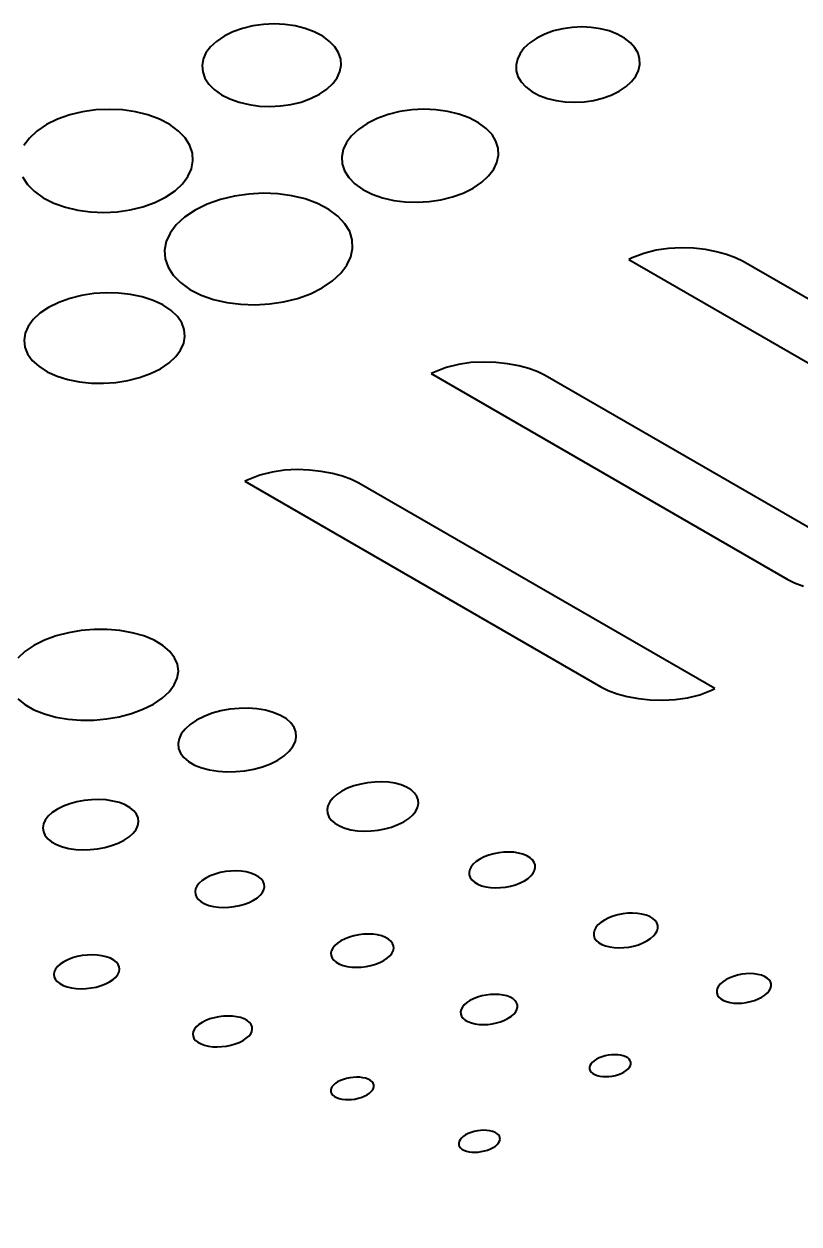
# Model space of a CAD drawing. Header units: inches. Extents: x 2.5 to 102.3, y 2 to 82.2.
# Drawn here: x 63.8896 to 64.1144, y 52.6557 to 53.0037 of the extents above; entities that cross this region are included whole.
import ezdxf

# ---------------------------------------------------------------- set-up
doc = ezdxf.new("R2010")
doc.units = ezdxf.units.IN
doc.header["$MEASUREMENT"] = 0
doc.layers.add('LABEL', color=2, linetype='Continuous')
doc.styles.add('Arial', font='arial.ttf')

msp = doc.modelspace()

# ---------------------------------------------------------------- linework, layer by layer
at = {"layer": 'LABEL'}
for p, q in [((63.95599, 53.0031), (63.95302, 53.00239)), ((63.95905, 53.00352), (63.95599, 53.0031)), ((63.96216, 53.00366), (63.95905, 53.00352)), ((63.96525, 53.00351), (63.96216, 53.00366)), ((63.96826, 53.00308), (63.96525, 53.00351)), ((63.97114, 53.00237), (63.96826, 53.00308)), ((64.04861, 53.00266), (64.04586, 53.00228)), ((64.05137, 53.00279), (64.04861, 53.00266)), ((64.05412, 53.00266), (64.05137, 53.00279)), ((64.05678, 53.00227), (64.05412, 53.00266)), ((63.94764, 53.00013), (63.94542, 52.99863)), ((63.95022, 53.00141), (63.94764, 53.00013)), ((63.95302, 53.00239), (63.95022, 53.00141)), ((63.97382, 53.00138), (63.97114, 53.00237)), ((63.97625, 53.0001), (63.97382, 53.00138)), ((63.97827, 52.99862), (63.97625, 53.0001)), ((64.03832, 52.99957), (64.03629, 52.9982)), ((64.04067, 53.00073), (64.03832, 52.99957)), ((64.0432, 53.00163), (64.04067, 53.00073)), ((64.04586, 53.00228), (64.0432, 53.00163)), ((64.05931, 53.00163), (64.05678, 53.00227)), ((64.06166, 53.00073), (64.05931, 53.00163)), ((64.06376, 52.99957), (64.06166, 53.00073)), ((64.06551, 52.99822), (64.06376, 52.99957)), ((63.94368, 52.997), (63.94241, 52.99526)), ((63.94542, 52.99863), (63.94368, 52.997)), ((63.97981, 52.997), (63.97827, 52.99862)), ((63.98088, 52.99529), (63.97981, 52.997)), ((64.03468, 52.99671), (64.03348, 52.99513)), ((64.03629, 52.9982), (64.03468, 52.99671)), ((64.06682, 52.99674), (64.06551, 52.99822)), ((64.06771, 52.99517), (64.06682, 52.99674)), ((63.94161, 52.99345), (63.94129, 52.99161)), ((63.94241, 52.99526), (63.94161, 52.99345)), ((63.98148, 52.9935), (63.98088, 52.99529)), ((63.98161, 52.99168), (63.98148, 52.9935)), ((64.0327, 52.99348), (64.03234, 52.9918)), ((64.03348, 52.99513), (64.0327, 52.99348)), ((64.06817, 52.99353), (64.06771, 52.99517)), ((64.06821, 52.99187), (64.06817, 52.99353)), ((63.94129, 52.99161), (63.94145, 52.98977)), ((63.94145, 52.98977), (63.94209, 52.98797)), ((63.98046, 52.98807), (63.98127, 52.98986)), ((63.98127, 52.98986), (63.98161, 52.99168)), ((64.03234, 52.9918), (64.0324, 52.99012)), ((64.0324, 52.99012), (64.03289, 52.98848)), ((64.06705, 52.98857), (64.06784, 52.9902)), ((64.06784, 52.9902), (64.06821, 52.99187)), ((63.94209, 52.98797), (63.94321, 52.98625)), ((63.94321, 52.98625), (63.94482, 52.98463)), ((63.97747, 52.98475), (63.9792, 52.98636)), ((63.9792, 52.98636), (63.98046, 52.98807)), ((64.03289, 52.98848), (64.03381, 52.98691)), ((64.03381, 52.98691), (64.03516, 52.98543)), ((64.03516, 52.98543), (64.03694, 52.98408)), ((64.06224, 52.98417), (64.06425, 52.98552)), ((64.06425, 52.98552), (64.06585, 52.98699)), ((64.06585, 52.98699), (64.06705, 52.98857)), ((63.94482, 52.98463), (63.9469, 52.98315)), ((63.9469, 52.98315), (63.94934, 52.98192)), ((63.94934, 52.98192), (63.95202, 52.98096)), ((63.96998, 52.98104), (63.97274, 52.98202)), ((63.97274, 52.98202), (63.97529, 52.98327)), ((63.97529, 52.98327), (63.97747, 52.98475)), ((64.03694, 52.98408), (64.03906, 52.98295)), ((64.03906, 52.98295), (64.04141, 52.98207)), ((64.04141, 52.98207), (64.04394, 52.98144)), ((64.05478, 52.98148), (64.05742, 52.98212)), ((64.05742, 52.98212), (64.05992, 52.98302)), ((64.05992, 52.98302), (64.06224, 52.98417)), ((63.9066, 52.97821), (63.90289, 52.97733)), ((63.91043, 52.97874), (63.9066, 52.97821)), ((63.91431, 52.97891), (63.91043, 52.97874)), ((63.91817, 52.97873), (63.91431, 52.97891)), ((63.92193, 52.9782), (63.91817, 52.97873)), ((63.92553, 52.97731), (63.92193, 52.9782)), ((63.95202, 52.98096), (63.95489, 52.98028)), ((63.95489, 52.98028), (63.95788, 52.97988)), ((63.95788, 52.97988), (63.96095, 52.97975)), ((63.96095, 52.97975), (63.96402, 52.9799)), ((63.96402, 52.9799), (63.96705, 52.98033)), ((63.96705, 52.98033), (63.96998, 52.98104)), ((63.99864, 52.97824), (63.99528, 52.97742)), ((64.00211, 52.97874), (63.99864, 52.97824)), ((64.00563, 52.97893), (64.00211, 52.97874)), ((64.00911, 52.97879), (64.00563, 52.97893)), ((64.0125, 52.97833), (64.00911, 52.97879)), ((64.01573, 52.97755), (64.0125, 52.97833)), ((64.04394, 52.98144), (64.04659, 52.98107)), ((64.04659, 52.98107), (64.04931, 52.98095)), ((64.04931, 52.98095), (64.05206, 52.98109)), ((64.05206, 52.98109), (64.05478, 52.98148)), ((63.89939, 52.97609), (63.89616, 52.9745)), ((63.90289, 52.97733), (63.89939, 52.97609)), ((63.92888, 52.97607), (63.92553, 52.97731)), ((63.93191, 52.97448), (63.92888, 52.97607)), ((63.98914, 52.97482), (63.98661, 52.97311)), ((63.99209, 52.97628), (63.98914, 52.97482)), ((63.99528, 52.97742), (63.99209, 52.97628)), ((64.01873, 52.97645), (64.01573, 52.97755)), ((64.02143, 52.97504), (64.01873, 52.97645)), ((64.02366, 52.97338), (64.02143, 52.97504)), ((63.89339, 52.97263), (63.89121, 52.97058)), ((63.89616, 52.9745), (63.89339, 52.97263)), ((63.93444, 52.97263), (63.93191, 52.97448)), ((63.93637, 52.97061), (63.93444, 52.97263)), ((63.9846, 52.97125), (63.98312, 52.96928)), ((63.98661, 52.97311), (63.9846, 52.97125)), ((64.02536, 52.97157), (64.02366, 52.97338)), ((64.02651, 52.96965), (64.02536, 52.97157)), ((63.89121, 52.97058), (63.88962, 52.96841)), ((63.9377, 52.96846), (63.93637, 52.97061)), ((63.93845, 52.96622), (63.9377, 52.96846)), ((63.98312, 52.96928), (63.98219, 52.96724)), ((64.02714, 52.96764), (64.02651, 52.96965)), ((63.93861, 52.96395), (63.93845, 52.96622)), ((63.98219, 52.96724), (63.98178, 52.96516)), ((63.98178, 52.96516), (63.98192, 52.96309)), ((64.0268, 52.96354), (64.02723, 52.96559)), ((64.02723, 52.96559), (64.02714, 52.96764)), ((63.93718, 52.95944), (63.93818, 52.96167)), ((63.93818, 52.96167), (63.93861, 52.96395)), ((63.98192, 52.96309), (63.9826, 52.96107)), ((63.9826, 52.96107), (63.98382, 52.95913)), ((64.02437, 52.95959), (64.02584, 52.96153)), ((64.02584, 52.96153), (64.0268, 52.96354)), ((63.88922, 52.95931), (63.89062, 52.95716)), ((63.93343, 52.95528), (63.93559, 52.95729)), ((63.93559, 52.95729), (63.93718, 52.95944)), ((63.98382, 52.95913), (63.98559, 52.95732)), ((63.98559, 52.95732), (63.98791, 52.95568)), ((64.01989, 52.95608), (64.02238, 52.95776)), ((64.02238, 52.95776), (64.02437, 52.95959)), ((63.89062, 52.95716), (63.89262, 52.95514)), ((63.89262, 52.95514), (63.89522, 52.95329)), ((63.9307, 52.95344), (63.93343, 52.95528)), ((63.95481, 52.95436), (63.95065, 52.95376)), ((63.95903, 52.95458), (63.95481, 52.95436)), ((63.96321, 52.95442), (63.95903, 52.95458)), ((63.96727, 52.95387), (63.96321, 52.95442)), ((63.97115, 52.95293), (63.96727, 52.95387)), ((63.98791, 52.95568), (63.99063, 52.95431)), ((63.99063, 52.95431), (63.99363, 52.95326)), ((64.01386, 52.95352), (64.017, 52.95465)), ((64.017, 52.95465), (64.01989, 52.95608)), ((63.89522, 52.95329), (63.89827, 52.95175)), ((63.89827, 52.95175), (63.90162, 52.95055)), ((63.90162, 52.95055), (63.90521, 52.9497)), ((63.92042, 52.94976), (63.92407, 52.95064)), ((63.92407, 52.95064), (63.92753, 52.95187)), ((63.92753, 52.95187), (63.9307, 52.95344)), ((63.94278, 52.95141), (63.93924, 52.94966)), ((63.94661, 52.95278), (63.94278, 52.95141)), ((63.95065, 52.95376), (63.94661, 52.95278)), ((63.97475, 52.95162), (63.97115, 52.95293)), ((63.97799, 52.94991), (63.97475, 52.95162)), ((63.99363, 52.95326), (63.99685, 52.95252)), ((63.99685, 52.95252), (64.00021, 52.95209)), ((64.00021, 52.95209), (64.00366, 52.95198)), ((64.00366, 52.95198), (64.00713, 52.95219)), ((64.00713, 52.95219), (64.01055, 52.9527)), ((64.01055, 52.9527), (64.01386, 52.95352)), ((63.90521, 52.9497), (63.90895, 52.94919)), ((63.90895, 52.94919), (63.91278, 52.94904)), ((63.91278, 52.94904), (63.91663, 52.94923)), ((63.91663, 52.94923), (63.92042, 52.94976)), ((63.9362, 52.94761), (63.93379, 52.94538)), ((63.93924, 52.94966), (63.9362, 52.94761)), ((63.98067, 52.94793), (63.97799, 52.94991)), ((63.9827, 52.94576), (63.98067, 52.94793)), ((63.93379, 52.94538), (63.93202, 52.94301)), ((63.98408, 52.94345), (63.9827, 52.94576)), ((63.98483, 52.94104), (63.98408, 52.94345)), ((63.9309, 52.94056), (63.93042, 52.93807)), ((63.93202, 52.94301), (63.9309, 52.94056)), ((63.98494, 52.93858), (63.98483, 52.94104)), ((63.93042, 52.93807), (63.93059, 52.93558)), ((63.98442, 52.93612), (63.98494, 52.93858)), ((64.06941, 52.93715), (64.06602, 52.93584)), ((64.07296, 52.93805), (64.06941, 52.93715)), ((64.07658, 52.93858), (64.07296, 52.93805)), ((64.08022, 52.93876), (64.07658, 52.93858)), ((64.08379, 52.93864), (64.08022, 52.93876)), ((64.08722, 52.93826), (64.08379, 52.93864)), ((64.09045, 52.93764), (64.08722, 52.93826)), ((64.0934, 52.93684), (64.09045, 52.93764)), ((64.09599, 52.93589), (64.0934, 52.93684)), ((63.93059, 52.93558), (63.9314, 52.93315)), ((63.9314, 52.93315), (63.93287, 52.93083)), ((63.98152, 52.93137), (63.98328, 52.9337)), ((63.98328, 52.9337), (63.98442, 52.93612)), ((64.06602, 52.93584), (64.06508, 52.9354)), ((64.06508, 52.9354), (64.1683, 52.87582)), ((64.09816, 52.93482), (64.09599, 52.93589)), ((64.20134, 52.87525), (64.09816, 52.93482)), ((63.93287, 52.93083), (63.93499, 52.92866)), ((63.97913, 52.92918), (63.98152, 52.93137)), ((63.93499, 52.92866), (63.93776, 52.92669)), ((63.93776, 52.92669), (63.94103, 52.92505)), ((63.97267, 52.92545), (63.97614, 52.92717)), ((63.97614, 52.92717), (63.97913, 52.92918)), ((63.8997, 52.92294), (63.89674, 52.92148)), ((63.90292, 52.9241), (63.8997, 52.92294)), ((63.90634, 52.92495), (63.90292, 52.9241)), ((63.90988, 52.92549), (63.90634, 52.92495)), ((63.91348, 52.92572), (63.90988, 52.92549)), ((63.91706, 52.92564), (63.91348, 52.92572)), ((63.92056, 52.92525), (63.91706, 52.92564)), ((63.92392, 52.92454), (63.92056, 52.92525)), ((63.92705, 52.92352), (63.92392, 52.92454)), ((63.9299, 52.92219), (63.92705, 52.92352)), ((63.94103, 52.92505), (63.94463, 52.92378)), ((63.94463, 52.92378), (63.94849, 52.9229)), ((63.94849, 52.9229), (63.95252, 52.92239)), ((63.96083, 52.9225), (63.96493, 52.92311)), ((63.96493, 52.92311), (63.96891, 52.9241)), ((63.96891, 52.9241), (63.97267, 52.92545)), ((63.89421, 52.91977), (63.89224, 52.91793)), ((63.89674, 52.92148), (63.89421, 52.91977)), ((63.93227, 52.92062), (63.9299, 52.92219)), ((63.9341, 52.91888), (63.93227, 52.92062)), ((63.95252, 52.92239), (63.95666, 52.92226)), ((63.95666, 52.92226), (63.96083, 52.9225)), ((63.89082, 52.91599), (63.88995, 52.91398)), ((63.89224, 52.91793), (63.89082, 52.91599)), ((63.93537, 52.91703), (63.9341, 52.91888)), ((63.93611, 52.91508), (63.93537, 52.91703)), ((63.88995, 52.91398), (63.88963, 52.91196)), ((63.93595, 52.91109), (63.9363, 52.91309)), ((63.9363, 52.91309), (63.93611, 52.91508)), ((63.88963, 52.91196), (63.88987, 52.90995)), ((63.88987, 52.90995), (63.89067, 52.90799)), ((63.93364, 52.9072), (63.93506, 52.90911)), ((63.93506, 52.90911), (63.93595, 52.91109)), ((63.89067, 52.90799), (63.89202, 52.90613)), ((63.89202, 52.90613), (63.89392, 52.9044)), ((63.92919, 52.90372), (63.93168, 52.90539)), ((63.93168, 52.90539), (63.93364, 52.9072)), ((64.01922, 52.90546), (64.01559, 52.90493)), ((64.02285, 52.90564), (64.01922, 52.90546)), ((64.02643, 52.90552), (64.02285, 52.90564)), ((64.02986, 52.90514), (64.02643, 52.90552)), ((64.03309, 52.90453), (64.02986, 52.90514)), ((63.89392, 52.9044), (63.89637, 52.90283)), ((63.89637, 52.90283), (63.89924, 52.90154)), ((63.92313, 52.90114), (63.92629, 52.90228)), ((63.92629, 52.90228), (63.92919, 52.90372)), ((64.00865, 52.90272), (64.00772, 52.90228)), ((64.00772, 52.90228), (64.11093, 52.84269)), ((64.01205, 52.90403), (64.00865, 52.90272)), ((64.01559, 52.90493), (64.01205, 52.90403)), ((64.03604, 52.90373), (64.03309, 52.90453)), ((64.03863, 52.90277), (64.03604, 52.90373)), ((64.0408, 52.9017), (64.03863, 52.90277)), ((64.14398, 52.84213), (64.0408, 52.9017)), ((63.89924, 52.90154), (63.90237, 52.90057)), ((63.90237, 52.90057), (63.90571, 52.8999)), ((63.90571, 52.8999), (63.90918, 52.89954)), ((63.90918, 52.89954), (63.91273, 52.89949)), ((63.91273, 52.89949), (63.91628, 52.89974)), ((63.91628, 52.89974), (63.91977, 52.90029)), ((63.91977, 52.90029), (63.92313, 52.90114)), ((63.96519, 52.87426), (63.96156, 52.87374)), ((63.96882, 52.87445), (63.96519, 52.87426)), ((63.9724, 52.87433), (63.96882, 52.87445)), ((63.97583, 52.87394), (63.9724, 52.87433)), ((63.97906, 52.87333), (63.97583, 52.87394)), ((63.95462, 52.87153), (63.95368, 52.87108)), ((63.95368, 52.87108), (64.05689, 52.81149)), ((63.95802, 52.87284), (63.95462, 52.87153)), ((63.96156, 52.87374), (63.95802, 52.87284)), ((63.98201, 52.87253), (63.97906, 52.87333)), ((63.9846, 52.87158), (63.98201, 52.87253)), ((63.98677, 52.87051), (63.9846, 52.87158)), ((64.08995, 52.81094), (63.98677, 52.87051)), ((64.11093, 52.84269), (64.11309, 52.84163)), ((64.11309, 52.84163), (64.11568, 52.84068)), ((63.89891, 52.82622), (63.89555, 52.82499)), ((63.90249, 52.82715), (63.89891, 52.82622)), ((63.9062, 52.82777), (63.90249, 52.82715)), ((63.90998, 52.82809), (63.9062, 52.82777)), ((63.91376, 52.82809), (63.90998, 52.82809)), ((63.91746, 52.82779), (63.91376, 52.82809)), ((63.92101, 52.82716), (63.91746, 52.82779)), ((63.92434, 52.82622), (63.92101, 52.82716)), ((63.92737, 52.82496), (63.92434, 52.82622)), ((63.88985, 52.8217), (63.88782, 52.81981)), ((63.89247, 52.82346), (63.88985, 52.8217)), ((63.89555, 52.82499), (63.89247, 52.82346)), ((63.92992, 52.82344), (63.92737, 52.82496)), ((63.9319, 52.82175), (63.92992, 52.82344)), ((63.9333, 52.81992), (63.9319, 52.82175)), ((63.93413, 52.818), (63.9333, 52.81992)), ((63.93408, 52.81399), (63.93439, 52.81601)), ((63.93439, 52.81601), (63.93413, 52.818)), ((63.93174, 52.81005), (63.93319, 52.812)), ((63.93319, 52.812), (63.93408, 52.81399)), ((64.05689, 52.81149), (64.05905, 52.81043)), ((63.88785, 52.80802), (63.88989, 52.80633)), ((63.92714, 52.80646), (63.92973, 52.80819)), ((63.92973, 52.80819), (63.93174, 52.81005)), ((64.05905, 52.81043), (64.06164, 52.80948)), ((64.06164, 52.80948), (64.06458, 52.80868)), ((64.06458, 52.80868), (64.0678, 52.80807)), ((64.0678, 52.80807), (64.07124, 52.80769)), ((64.07124, 52.80769), (64.07481, 52.80757)), ((64.07481, 52.80757), (64.07844, 52.80775)), ((64.07844, 52.80775), (64.08207, 52.80828)), ((64.08207, 52.80828), (64.08562, 52.80918)), ((64.08562, 52.80918), (64.08901, 52.81049)), ((64.08901, 52.81049), (64.08995, 52.81094)), ((63.88989, 52.80633), (63.89251, 52.80483)), ((63.89251, 52.80483), (63.89556, 52.8036)), ((63.9208, 52.80373), (63.92411, 52.80495)), ((63.92411, 52.80495), (63.92714, 52.80646)), ((63.94676, 52.80448), (63.94424, 52.8038)), ((63.94936, 52.80495), (63.94676, 52.80448)), ((63.952, 52.8052), (63.94936, 52.80495)), ((63.95463, 52.80524), (63.952, 52.8052)), ((63.95719, 52.80506), (63.95463, 52.80524)), ((63.95964, 52.80466), (63.95719, 52.80506)), ((63.96193, 52.80403), (63.95964, 52.80466)), ((63.89556, 52.8036), (63.89889, 52.80269)), ((63.89889, 52.80269), (63.90243, 52.8021)), ((63.90243, 52.8021), (63.9061, 52.80181)), ((63.9061, 52.80181), (63.90985, 52.80184)), ((63.90985, 52.80184), (63.91359, 52.80217)), ((63.91359, 52.80217), (63.91727, 52.8028)), ((63.91727, 52.8028), (63.9208, 52.80373)), ((63.93968, 52.80181), (63.9378, 52.80056)), ((63.94187, 52.80291), (63.93968, 52.80181)), ((63.94424, 52.8038), (63.94187, 52.80291)), ((63.964, 52.80318), (63.96193, 52.80403)), ((63.96573, 52.80214), (63.964, 52.80318)), ((63.96705, 52.80098), (63.96573, 52.80214)), ((63.96797, 52.79972), (63.96705, 52.80098)), ((63.93525, 52.79784), (63.93459, 52.79642)), ((63.93633, 52.79923), (63.93525, 52.79784)), ((63.9378, 52.80056), (63.93633, 52.79923)), ((63.96848, 52.79838), (63.96797, 52.79972)), ((63.9686, 52.79699), (63.96848, 52.79838)), ((63.93459, 52.79642), (63.93432, 52.795)), ((63.93432, 52.795), (63.93446, 52.7936)), ((63.96657, 52.79281), (63.96764, 52.79418)), ((63.96764, 52.79418), (63.96832, 52.79559)), ((63.96832, 52.79559), (63.9686, 52.79699)), ((63.93446, 52.7936), (63.93501, 52.79226)), ((63.93501, 52.79226), (63.93597, 52.79099)), ((63.93597, 52.79099), (63.93733, 52.78983)), ((63.96325, 52.79025), (63.96511, 52.79149)), ((63.96511, 52.79149), (63.96657, 52.79281)), ((63.93733, 52.78983), (63.9391, 52.7888)), ((63.9391, 52.7888), (63.94118, 52.78797)), ((63.94118, 52.78797), (63.94347, 52.78737)), ((63.94347, 52.78737), (63.94591, 52.78698)), ((63.94591, 52.78698), (63.94846, 52.78682)), ((63.94846, 52.78682), (63.95107, 52.78687)), ((63.95107, 52.78687), (63.95368, 52.78714)), ((63.95368, 52.78714), (63.95626, 52.78761)), ((63.95626, 52.78761), (63.95875, 52.78829)), ((63.95875, 52.78829), (63.96109, 52.78917)), ((63.96109, 52.78917), (63.96325, 52.79025)), ((63.98929, 52.78366), (63.98727, 52.78328)), ((63.99133, 52.78387), (63.98929, 52.78366)), ((63.99336, 52.78391), (63.99133, 52.78387)), ((63.99533, 52.78379), (63.99336, 52.78391)), ((63.99722, 52.78349), (63.99533, 52.78379)), ((63.99897, 52.78301), (63.99722, 52.78349)), ((63.98031, 52.78021), (63.97915, 52.77917)), ((63.98178, 52.78119), (63.98031, 52.78021)), ((63.98348, 52.78204), (63.98178, 52.78119)), ((63.98533, 52.78274), (63.98348, 52.78204)), ((63.98727, 52.78328), (63.98533, 52.78274)), ((64.00056, 52.78236), (63.99897, 52.78301)), ((64.00187, 52.78157), (64.00056, 52.78236)), ((64.00287, 52.78068), (64.00187, 52.78157)), ((64.00356, 52.77971), (64.00287, 52.78068)), ((63.90105, 52.77687), (63.89931, 52.77599)), ((63.90296, 52.77758), (63.90105, 52.77687)), ((63.90499, 52.77814), (63.90296, 52.77758)), ((63.90709, 52.77852), (63.90499, 52.77814)), ((63.90922, 52.77874), (63.90709, 52.77852)), ((63.91135, 52.77879), (63.90922, 52.77874)), ((63.91344, 52.77866), (63.91135, 52.77879)), ((63.91543, 52.77836), (63.91344, 52.77866)), ((63.9173, 52.77788), (63.91543, 52.77836)), ((63.919, 52.77723), (63.9173, 52.77788)), ((63.92042, 52.77642), (63.919, 52.77723)), ((63.92152, 52.77551), (63.92042, 52.77642)), ((63.97776, 52.777), (63.97753, 52.7759)), ((63.9783, 52.7781), (63.97776, 52.777)), ((63.97915, 52.77917), (63.9783, 52.7781)), ((64.00322, 52.77542), (64.00377, 52.77651)), ((64.00394, 52.77868), (64.00356, 52.77971)), ((64.00377, 52.77651), (64.004, 52.77761)), ((64.004, 52.77761), (64.00394, 52.77868)), ((63.89664, 52.77393), (63.8958, 52.77283)), ((63.89781, 52.77499), (63.89664, 52.77393)), ((63.89931, 52.77599), (63.89781, 52.77499)), ((63.92229, 52.77452), (63.92152, 52.77551)), ((63.92273, 52.77347), (63.92229, 52.77452)), ((63.92286, 52.77237), (63.92273, 52.77347)), ((63.97753, 52.7759), (63.97761, 52.77482)), ((63.97761, 52.77482), (63.97801, 52.77379)), ((63.97801, 52.77379), (63.97873, 52.77281)), ((63.99976, 52.77236), (64.00122, 52.77333)), ((64.00122, 52.77333), (64.00237, 52.77435)), ((64.00237, 52.77435), (64.00322, 52.77542)), ((63.89528, 52.77171), (63.8951, 52.77058)), ((63.8951, 52.77058), (63.89524, 52.76948)), ((63.89524, 52.76948), (63.8957, 52.76842)), ((63.8958, 52.77283), (63.89528, 52.77171)), ((63.92129, 52.76905), (63.92214, 52.77014)), ((63.92214, 52.77014), (63.92266, 52.77126)), ((63.92266, 52.77126), (63.92286, 52.77237)), ((63.97873, 52.77281), (63.97976, 52.77192)), ((63.97976, 52.77192), (63.98111, 52.77113)), ((63.98111, 52.77113), (63.98269, 52.7705)), ((63.98269, 52.7705), (63.98444, 52.77004)), ((63.98444, 52.77004), (63.98632, 52.76976)), ((63.98632, 52.76976), (63.98828, 52.76964)), ((63.98828, 52.76964), (63.99029, 52.76969)), ((63.99029, 52.76969), (63.99232, 52.76991)), ((63.99232, 52.76991), (63.99432, 52.77028)), ((63.99432, 52.77028), (63.99625, 52.77082)), ((63.99625, 52.77082), (63.99808, 52.77151)), ((63.99808, 52.77151), (63.99976, 52.77236)), ((63.8957, 52.76842), (63.8965, 52.76743)), ((63.8965, 52.76743), (63.89763, 52.76652)), ((63.89763, 52.76652), (63.89908, 52.76573)), ((63.91503, 52.76544), (63.91692, 52.76615)), ((63.91692, 52.76615), (63.91866, 52.76702)), ((63.91866, 52.76702), (63.92013, 52.768)), ((63.92013, 52.768), (63.92129, 52.76905)), ((63.89908, 52.76573), (63.90078, 52.76508)), ((63.90078, 52.76508), (63.90265, 52.76462)), ((63.90265, 52.76462), (63.90463, 52.76433)), ((63.90463, 52.76433), (63.90671, 52.76422)), ((63.90671, 52.76422), (63.90882, 52.76427)), ((63.90882, 52.76427), (63.91094, 52.7645)), ((63.91094, 52.7645), (63.91303, 52.76488)), ((63.91303, 52.76488), (63.91503, 52.76544)), ((64.02445, 52.76268), (64.02311, 52.76217)), ((64.02587, 52.76308), (64.02445, 52.76268)), ((64.02734, 52.76337), (64.02587, 52.76308)), ((64.02881, 52.76353), (64.02734, 52.76337)), ((64.03028, 52.76357), (64.02881, 52.76353)), ((64.0317, 52.76349), (64.03028, 52.76357)), ((64.03306, 52.76328), (64.0317, 52.76349)), ((64.03431, 52.76295), (64.03306, 52.76328)), ((64.03544, 52.76249), (64.03431, 52.76295)), ((64.03639, 52.76192), (64.03544, 52.76249)), ((64.0193, 52.75929), (64.01889, 52.75849)), ((64.01993, 52.76007), (64.0193, 52.75929)), ((64.02078, 52.76083), (64.01993, 52.76007)), ((64.02186, 52.76154), (64.02078, 52.76083)), ((64.02311, 52.76217), (64.02186, 52.76154)), ((64.03711, 52.76127), (64.03639, 52.76192)), ((64.0376, 52.76057), (64.03711, 52.76127)), ((64.03786, 52.75982), (64.0376, 52.76057)), ((64.0377, 52.75825), (64.03789, 52.75905)), ((64.03789, 52.75905), (64.03786, 52.75982)), ((63.94238, 52.75601), (63.94128, 52.75528)), ((63.94366, 52.75666), (63.94238, 52.75601)), ((63.94504, 52.75718), (63.94366, 52.75666)), ((63.94651, 52.75759), (63.94504, 52.75718)), ((63.94804, 52.75788), (63.94651, 52.75759)), ((63.94958, 52.75805), (63.94804, 52.75788)), ((63.95112, 52.7581), (63.94958, 52.75805)), ((63.95262, 52.75802), (63.95112, 52.7581)), ((63.95406, 52.75781), (63.95262, 52.75802)), ((63.95541, 52.75747), (63.95406, 52.75781)), ((63.95662, 52.757), (63.95541, 52.75747)), ((63.95764, 52.75642), (63.95662, 52.757)), ((63.95843, 52.75577), (63.95764, 52.75642)), ((63.95897, 52.75505), (63.95843, 52.75577)), ((64.01889, 52.75849), (64.01871, 52.75769)), ((64.01871, 52.75769), (64.01875, 52.75691)), ((64.01875, 52.75691), (64.01902, 52.75617)), ((64.01902, 52.75617), (64.01952, 52.75546)), ((64.03475, 52.75523), (64.03581, 52.75593)), ((64.03581, 52.75593), (64.03666, 52.75668)), ((64.03666, 52.75668), (64.03729, 52.75746)), ((64.03729, 52.75746), (64.0377, 52.75825)), ((63.9394, 52.7529), (63.93924, 52.75208)), ((63.93924, 52.75208), (63.93932, 52.75129)), ((63.93979, 52.75371), (63.9394, 52.7529)), ((63.94042, 52.75451), (63.93979, 52.75371)), ((63.94128, 52.75528), (63.94042, 52.75451)), ((63.95879, 52.75188), (63.95918, 52.75269)), ((63.95928, 52.75429), (63.95897, 52.75505)), ((63.95918, 52.75269), (63.95935, 52.7535)), ((63.95935, 52.7535), (63.95928, 52.75429)), ((64.01952, 52.75546), (64.02024, 52.75482)), ((64.02024, 52.75482), (64.0212, 52.75426)), ((64.0212, 52.75426), (64.02234, 52.7538)), ((64.02234, 52.7538), (64.0236, 52.75347)), ((64.0236, 52.75347), (64.02496, 52.75327)), ((64.02496, 52.75327), (64.02638, 52.7532)), ((64.02638, 52.7532), (64.02784, 52.75324)), ((64.02784, 52.75324), (64.02931, 52.75341)), ((64.02931, 52.75341), (64.03076, 52.75369)), ((64.03076, 52.75369), (64.03217, 52.75409)), ((64.03217, 52.75409), (64.03351, 52.7546)), ((64.03351, 52.7546), (64.03475, 52.75523)), ((63.93932, 52.75129), (63.93964, 52.75052)), ((63.93964, 52.75052), (63.9402, 52.74981)), ((63.9402, 52.74981), (63.941, 52.74915)), ((63.941, 52.74915), (63.94204, 52.74858)), ((63.94204, 52.74858), (63.94326, 52.74811)), ((63.95357, 52.74843), (63.95494, 52.74895)), ((63.95494, 52.74895), (63.95621, 52.74959)), ((63.95621, 52.74959), (63.9573, 52.75031)), ((63.9573, 52.75031), (63.95816, 52.75108)), ((63.95816, 52.75108), (63.95879, 52.75188)), ((63.94326, 52.74811), (63.9446, 52.74778)), ((63.9446, 52.74778), (63.94603, 52.74758)), ((63.94603, 52.74758), (63.94753, 52.74751)), ((63.94753, 52.74751), (63.94906, 52.74756)), ((63.94906, 52.74756), (63.95059, 52.74773)), ((63.95059, 52.74773), (63.95211, 52.74802)), ((63.95211, 52.74802), (63.95357, 52.74843)), ((64.06188, 52.74536), (64.0605, 52.74496)), ((64.0633, 52.74564), (64.06188, 52.74536)), ((64.06473, 52.7458), (64.0633, 52.74564)), ((64.06614, 52.74585), (64.06473, 52.7458)), ((64.06752, 52.74578), (64.06614, 52.74585)), ((64.06883, 52.74559), (64.06752, 52.74578)), ((64.07004, 52.74528), (64.06883, 52.74559)), ((64.07112, 52.74484), (64.07004, 52.74528)), ((64.05545, 52.74165), (64.05504, 52.74087)), ((64.05608, 52.74241), (64.05545, 52.74165)), ((64.05693, 52.74315), (64.05608, 52.74241)), ((64.05798, 52.74384), (64.05693, 52.74315)), ((64.0592, 52.74446), (64.05798, 52.74384)), ((64.0605, 52.74496), (64.0592, 52.74446)), ((64.07203, 52.74429), (64.07112, 52.74484)), ((64.07271, 52.74367), (64.07203, 52.74429)), ((64.07317, 52.743), (64.07271, 52.74367)), ((64.0734, 52.74227), (64.07317, 52.743)), ((64.07342, 52.74152), (64.0734, 52.74227)), ((63.98273, 52.73842), (63.98155, 52.73783)), ((63.98399, 52.73891), (63.98273, 52.73842)), ((63.98533, 52.73929), (63.98399, 52.73891)), ((63.98672, 52.73956), (63.98533, 52.73929)), ((63.98812, 52.73973), (63.98672, 52.73956)), ((63.98951, 52.73978), (63.98812, 52.73973)), ((63.99087, 52.73971), (63.98951, 52.73978)), ((63.99216, 52.73953), (63.99087, 52.73971)), ((63.99337, 52.73923), (63.99216, 52.73953)), ((63.99446, 52.73881), (63.99337, 52.73923)), ((63.99537, 52.7383), (63.99446, 52.73881)), ((63.99606, 52.73771), (63.99537, 52.7383)), ((64.05504, 52.74087), (64.05485, 52.7401)), ((64.05485, 52.7401), (64.05487, 52.73934)), ((64.05487, 52.73934), (64.05512, 52.73862)), ((64.05512, 52.73862), (64.05558, 52.73794)), ((64.07029, 52.73781), (64.07134, 52.73849)), ((64.07134, 52.73849), (64.07218, 52.73923)), ((64.07218, 52.73923), (64.07281, 52.73998)), ((64.07281, 52.73998), (64.07322, 52.74075)), ((64.07322, 52.74075), (64.07342, 52.74152)), ((63.9788, 52.73499), (63.97864, 52.73426)), ((63.97917, 52.73573), (63.9788, 52.73499)), ((63.97975, 52.73646), (63.97917, 52.73573)), ((63.98055, 52.73717), (63.97975, 52.73646)), ((63.98155, 52.73783), (63.98055, 52.73717)), ((63.99654, 52.73706), (63.99606, 52.73771)), ((63.99631, 52.73418), (63.99669, 52.73492)), ((63.9968, 52.73637), (63.99654, 52.73706)), ((63.99669, 52.73492), (63.99685, 52.73565)), ((63.99685, 52.73565), (63.9968, 52.73637)), ((64.05558, 52.73794), (64.05627, 52.73733)), ((64.05627, 52.73733), (64.05719, 52.73679)), ((64.05719, 52.73679), (64.05828, 52.73635)), ((64.05828, 52.73635), (64.05949, 52.73604)), ((64.05949, 52.73604), (64.0608, 52.73586)), ((64.0608, 52.73586), (64.06217, 52.73579)), ((64.06217, 52.73579), (64.06358, 52.73584)), ((64.06358, 52.73584), (64.06501, 52.73601)), ((64.06501, 52.73601), (64.06642, 52.7363)), ((64.06642, 52.7363), (64.06779, 52.73669)), ((64.06779, 52.73669), (64.06909, 52.73719)), ((64.06909, 52.73719), (64.07029, 52.73781)), ((63.90116, 52.73175), (63.90013, 52.73107)), ((63.90236, 52.73235), (63.90116, 52.73175)), ((63.90367, 52.73285), (63.90236, 52.73235)), ((63.90505, 52.73324), (63.90367, 52.73285)), ((63.90649, 52.73352), (63.90505, 52.73324)), ((63.90796, 52.73369), (63.90649, 52.73352)), ((63.90942, 52.73374), (63.90796, 52.73369)), ((63.91085, 52.73368), (63.90942, 52.73374)), ((63.91222, 52.7335), (63.91085, 52.73368)), ((63.9135, 52.7332), (63.91222, 52.7335)), ((63.91467, 52.73278), (63.9135, 52.7332)), ((63.91565, 52.73225), (63.91467, 52.73278)), ((63.91641, 52.73165), (63.91565, 52.73225)), ((63.91694, 52.73099), (63.91641, 52.73165)), ((63.97864, 52.73426), (63.9787, 52.73353)), ((63.9787, 52.73353), (63.97897, 52.73284)), ((63.97897, 52.73284), (63.97946, 52.7322)), ((63.97946, 52.7322), (63.98017, 52.73161)), ((63.98017, 52.73161), (63.98109, 52.7311)), ((63.99152, 52.73103), (63.99278, 52.73151)), ((63.99278, 52.73151), (63.99394, 52.7321)), ((63.99394, 52.7321), (63.99494, 52.73276)), ((63.99494, 52.73276), (63.99573, 52.73346)), ((63.99573, 52.73346), (63.99631, 52.73418)), ((63.8984, 52.72885), (63.89827, 52.7281)), ((63.89827, 52.7281), (63.89837, 52.72736)), ((63.89876, 52.7296), (63.8984, 52.72885)), ((63.89933, 52.73035), (63.89876, 52.7296)), ((63.90013, 52.73107), (63.89933, 52.73035)), ((63.91627, 52.72731), (63.91684, 52.72805)), ((63.91684, 52.72805), (63.9172, 52.72881)), ((63.91725, 52.73029), (63.91694, 52.73099)), ((63.9172, 52.72881), (63.91734, 52.72956)), ((63.91734, 52.72956), (63.91725, 52.73029)), ((63.98109, 52.7311), (63.98219, 52.73068)), ((63.98219, 52.73068), (63.98339, 52.73039)), ((63.98339, 52.73039), (63.98469, 52.73022)), ((63.98469, 52.73022), (63.98604, 52.73016)), ((63.98604, 52.73016), (63.98742, 52.73021)), ((63.98742, 52.73021), (63.98882, 52.73037)), ((63.98882, 52.73037), (63.99019, 52.73065)), ((63.99019, 52.73065), (63.99152, 52.73103)), ((64.09658, 52.72787), (64.0954, 52.72752)), ((64.09779, 52.72811), (64.09658, 52.72787)), ((64.09901, 52.72826), (64.09779, 52.72811)), ((64.10021, 52.72831), (64.09901, 52.72826)), ((64.10138, 52.72826), (64.10021, 52.72831)), ((64.10249, 52.7281), (64.10138, 52.72826)), ((64.10351, 52.72784), (64.10249, 52.7281)), ((64.10442, 52.72747), (64.10351, 52.72784)), ((63.89837, 52.72736), (63.89869, 52.72666)), ((63.89869, 52.72666), (63.89923, 52.726)), ((63.89923, 52.726), (63.9, 52.7254)), ((63.9, 52.7254), (63.90099, 52.72488)), ((63.90099, 52.72488), (63.90216, 52.72446)), ((63.90216, 52.72446), (63.90344, 52.72416)), ((63.90914, 52.72415), (63.91058, 52.72443)), ((63.91058, 52.72443), (63.91196, 52.72482)), ((63.91196, 52.72482), (63.91326, 52.72532)), ((63.91326, 52.72532), (63.91445, 52.72592)), ((63.91445, 52.72592), (63.91547, 52.72659)), ((63.91547, 52.72659), (63.91627, 52.72731)), ((64.09106, 52.72468), (64.09069, 52.72402)), ((64.0916, 52.72533), (64.09106, 52.72468)), ((64.09233, 52.72596), (64.0916, 52.72533)), ((64.09324, 52.72656), (64.09233, 52.72596)), ((64.09428, 52.72708), (64.09324, 52.72656)), ((64.0954, 52.72752), (64.09428, 52.72708)), ((64.10518, 52.72701), (64.10442, 52.72747)), ((64.10575, 52.72649), (64.10518, 52.72701)), ((64.10612, 52.72592), (64.10575, 52.72649)), ((64.10631, 52.72531), (64.10612, 52.72592)), ((64.10613, 52.72401), (64.10631, 52.72467)), ((64.10631, 52.72467), (64.10631, 52.72531)), ((63.90344, 52.72416), (63.9048, 52.72399)), ((63.9048, 52.72399), (63.90623, 52.72393)), ((63.90623, 52.72393), (63.90768, 52.72398)), ((63.90768, 52.72398), (63.90914, 52.72415)), ((64.02002, 52.72104), (64.01895, 52.7205)), ((64.02118, 52.72149), (64.02002, 52.72104)), ((64.02239, 52.72184), (64.02118, 52.72149)), ((64.02365, 52.72209), (64.02239, 52.72184)), ((64.02492, 52.72225), (64.02365, 52.72209)), ((64.02617, 52.7223), (64.02492, 52.72225)), ((64.0274, 52.72225), (64.02617, 52.7223)), ((64.02857, 52.72209), (64.0274, 52.72225)), ((64.02965, 52.72183), (64.02857, 52.72209)), ((64.03063, 52.72145), (64.02965, 52.72183)), ((64.03145, 52.72099), (64.03063, 52.72145)), ((64.03207, 52.72046), (64.03145, 52.72099)), ((64.09069, 52.72402), (64.09051, 52.72336)), ((64.09051, 52.72336), (64.09052, 52.72272)), ((64.09052, 52.72272), (64.09072, 52.7221)), ((64.09072, 52.7221), (64.0911, 52.72153)), ((64.0911, 52.72153), (64.09168, 52.72101)), ((64.09168, 52.72101), (64.09244, 52.72056)), ((64.10143, 52.72052), (64.10255, 52.72096)), ((64.10255, 52.72096), (64.10359, 52.72149)), ((64.10359, 52.72149), (64.10449, 52.72208)), ((64.10449, 52.72208), (64.10521, 52.72271)), ((64.10521, 52.72271), (64.10576, 52.72336)), ((64.10576, 52.72336), (64.10613, 52.72401)), ((64.0164, 52.71791), (64.01624, 52.71724)), ((64.01624, 52.71724), (64.01628, 52.71658)), ((64.01675, 52.71858), (64.0164, 52.71791)), ((64.01729, 52.71925), (64.01675, 52.71858)), ((64.01803, 52.71989), (64.01729, 52.71925)), ((64.01895, 52.7205), (64.01803, 52.71989)), ((64.03171, 52.71659), (64.03225, 52.71726)), ((64.0325, 52.71987), (64.03207, 52.72046)), ((64.03225, 52.71726), (64.0326, 52.71793)), ((64.03273, 52.71925), (64.0325, 52.71987)), ((64.0326, 52.71793), (64.03276, 52.7186)), ((64.03276, 52.7186), (64.03273, 52.71925)), ((64.09244, 52.72056), (64.09336, 52.72019)), ((64.09336, 52.72019), (64.09439, 52.71993)), ((64.09439, 52.71993), (64.09549, 52.71978)), ((64.09549, 52.71978), (64.09665, 52.71973)), ((64.09665, 52.71973), (64.09785, 52.71978)), ((64.09785, 52.71978), (64.09906, 52.71993)), ((64.09906, 52.71993), (64.10027, 52.72018)), ((64.10027, 52.72018), (64.10143, 52.72052)), ((63.94126, 52.71415), (63.94032, 52.71353)), ((63.94236, 52.71471), (63.94126, 52.71415)), ((63.94355, 52.71517), (63.94236, 52.71471)), ((63.94482, 52.71553), (63.94355, 52.71517)), ((63.94612, 52.71579), (63.94482, 52.71553)), ((63.94745, 52.71595), (63.94612, 52.71579)), ((63.94877, 52.71601), (63.94745, 52.71595)), ((63.95006, 52.71596), (63.94877, 52.71601)), ((63.95129, 52.7158), (63.95006, 52.71596)), ((63.95244, 52.71554), (63.95129, 52.7158)), ((63.95349, 52.71516), (63.95244, 52.71554)), ((63.95437, 52.71469), (63.95349, 52.71516)), ((63.95504, 52.71415), (63.95437, 52.71469)), ((63.95551, 52.71356), (63.95504, 52.71415)), ((64.01628, 52.71658), (64.01651, 52.71596)), ((64.01651, 52.71596), (64.01694, 52.71538)), ((64.01694, 52.71538), (64.01757, 52.71485)), ((64.01757, 52.71485), (64.01839, 52.71438)), ((64.01839, 52.71438), (64.01937, 52.71401)), ((64.01937, 52.71401), (64.02046, 52.71375)), ((64.02046, 52.71375), (64.02163, 52.7136)), ((64.02411, 52.7136), (64.02538, 52.71376)), ((64.02538, 52.71376), (64.02663, 52.71401)), ((64.02663, 52.71401), (64.02784, 52.71436)), ((64.02784, 52.71436), (64.02899, 52.71481)), ((64.02899, 52.71481), (64.03006, 52.71535)), ((64.03006, 52.71535), (64.03098, 52.71595)), ((64.03098, 52.71595), (64.03171, 52.71659)), ((63.93871, 52.71151), (63.93857, 52.71083)), ((63.93857, 52.71083), (63.93864, 52.71016)), ((63.93905, 52.7122), (63.93871, 52.71151)), ((63.93958, 52.71287), (63.93905, 52.7122)), ((63.94032, 52.71353), (63.93958, 52.71287)), ((63.95483, 52.71021), (63.95537, 52.71089)), ((63.95537, 52.71089), (63.95571, 52.71157)), ((63.95578, 52.71292), (63.95551, 52.71356)), ((63.95571, 52.71157), (63.95584, 52.71225)), ((63.95584, 52.71225), (63.95578, 52.71292)), ((64.02163, 52.7136), (64.02285, 52.71355)), ((64.02285, 52.71355), (64.02411, 52.7136)), ((63.93864, 52.71016), (63.93891, 52.70952)), ((63.93891, 52.70952), (63.93939, 52.70893)), ((63.93939, 52.70893), (63.94007, 52.70839)), ((63.94007, 52.70839), (63.94096, 52.70792)), ((63.94096, 52.70792), (63.942, 52.70755)), ((63.942, 52.70755), (63.94315, 52.70729)), ((63.94315, 52.70729), (63.94439, 52.70713)), ((63.94439, 52.70713), (63.94567, 52.70709)), ((63.94567, 52.70709), (63.94699, 52.70715)), ((63.94699, 52.70715), (63.94832, 52.70731)), ((63.94832, 52.70731), (63.94962, 52.70757)), ((63.94962, 52.70757), (63.95088, 52.70793)), ((63.95088, 52.70793), (63.95206, 52.70838)), ((63.95206, 52.70838), (63.95315, 52.70893)), ((63.95315, 52.70893), (63.95409, 52.70955)), ((63.95409, 52.70955), (63.95483, 52.71021)), ((64.05566, 52.70347), (64.05498, 52.70303)), ((64.05644, 52.70387), (64.05566, 52.70347)), ((64.05728, 52.7042), (64.05644, 52.70387)), ((64.05817, 52.70446), (64.05728, 52.7042)), ((64.05908, 52.70464), (64.05817, 52.70446)), ((64.06, 52.70476), (64.05908, 52.70464)), ((64.06092, 52.70481), (64.06, 52.70476)), ((64.06181, 52.70477), (64.06092, 52.70481)), ((64.06265, 52.70467), (64.06181, 52.70477)), ((64.06343, 52.70448), (64.06265, 52.70467)), ((64.06414, 52.70421), (64.06343, 52.70448)), ((64.06472, 52.70388), (64.06414, 52.70421)), ((64.06517, 52.7035), (64.06472, 52.70388)), ((64.06546, 52.70307), (64.06517, 52.7035)), ((64.05377, 52.70158), (64.05365, 52.70109)), ((64.05365, 52.70109), (64.05366, 52.70062)), ((64.05366, 52.70062), (64.05382, 52.70016)), ((64.05403, 52.70207), (64.05377, 52.70158)), ((64.05382, 52.70016), (64.05412, 52.69974)), ((64.05444, 52.70256), (64.05403, 52.70207)), ((64.05498, 52.70303), (64.05444, 52.70256)), ((64.06362, 52.69978), (64.0643, 52.70022)), ((64.0643, 52.70022), (64.06484, 52.70069)), ((64.06484, 52.70069), (64.06524, 52.70117)), ((64.06524, 52.70117), (64.06551, 52.70166)), ((64.06562, 52.70262), (64.06546, 52.70307)), ((64.06551, 52.70166), (64.06563, 52.70215)), ((64.06563, 52.70215), (64.06562, 52.70262)), ((63.9799, 52.69644), (63.97935, 52.69596)), ((63.98059, 52.6969), (63.9799, 52.69644)), ((63.98139, 52.69731), (63.98059, 52.6969)), ((63.98227, 52.69764), (63.98139, 52.69731)), ((63.98319, 52.69791), (63.98227, 52.69764)), ((63.98414, 52.69811), (63.98319, 52.69791)), ((63.9851, 52.69823), (63.98414, 52.69811)), ((63.98606, 52.69827), (63.9851, 52.69823)), ((63.98699, 52.69824), (63.98606, 52.69827)), ((63.98788, 52.69813), (63.98699, 52.69824)), ((63.98871, 52.69795), (63.98788, 52.69813)), ((63.98946, 52.69768), (63.98871, 52.69795)), ((63.99009, 52.69734), (63.98946, 52.69768)), ((63.99056, 52.69695), (63.99009, 52.69734)), ((63.99089, 52.69652), (63.99056, 52.69695)), ((63.99108, 52.69606), (63.99089, 52.69652)), ((64.05412, 52.69974), (64.05456, 52.69936)), ((64.05456, 52.69936), (64.05515, 52.69902)), ((64.05515, 52.69902), (64.05586, 52.69876)), ((64.05586, 52.69876), (64.05664, 52.69857)), ((64.05664, 52.69857), (64.05748, 52.69847)), ((64.05748, 52.69847), (64.05837, 52.69844)), ((64.05837, 52.69844), (64.05928, 52.69848)), ((64.05928, 52.69848), (64.0602, 52.6986)), ((64.0602, 52.6986), (64.06112, 52.69879)), ((64.06112, 52.69879), (64.062, 52.69905)), ((64.062, 52.69905), (64.06284, 52.69938)), ((64.06284, 52.69938), (64.06362, 52.69978)), ((63.9787, 52.69496), (63.97859, 52.69447)), ((63.97859, 52.69447), (63.97863, 52.69398)), ((63.97863, 52.69398), (63.97881, 52.69352)), ((63.97895, 52.69547), (63.9787, 52.69496)), ((63.97881, 52.69352), (63.97915, 52.69309)), ((63.97935, 52.69596), (63.97895, 52.69547)), ((63.97915, 52.69309), (63.97963, 52.6927)), ((63.98832, 52.69275), (63.98912, 52.69316)), ((63.98912, 52.69316), (63.9898, 52.69361)), ((63.9898, 52.69361), (63.99035, 52.69409)), ((63.99035, 52.69409), (63.99075, 52.69458)), ((63.99075, 52.69458), (63.991, 52.69508)), ((63.991, 52.69508), (63.99111, 52.69558)), ((63.99111, 52.69558), (63.99108, 52.69606)), ((63.97963, 52.6927), (63.98026, 52.69236)), ((63.98026, 52.69236), (63.98101, 52.6921)), ((63.98101, 52.6921), (63.98184, 52.69191)), ((63.98184, 52.69191), (63.98273, 52.69181)), ((63.98273, 52.69181), (63.98367, 52.69178)), ((63.98367, 52.69178), (63.98462, 52.69183)), ((63.98462, 52.69183), (63.98558, 52.69195)), ((63.98558, 52.69195), (63.98653, 52.69215)), ((63.98653, 52.69215), (63.98745, 52.69241)), ((63.98745, 52.69241), (63.98832, 52.69275)), ((64.02022, 52.68255), (64.01933, 52.68228)), ((64.02113, 52.68274), (64.02022, 52.68255)), ((64.02206, 52.68285), (64.02113, 52.68274)), ((64.02297, 52.6829), (64.02206, 52.68285)), ((64.02386, 52.68287), (64.02297, 52.6829)), ((64.0247, 52.68276), (64.02386, 52.68287)), ((64.02548, 52.68257), (64.0247, 52.68276)), ((64.02619, 52.6823), (64.02548, 52.68257)), ((64.01581, 52.67967), (64.01569, 52.67918)), ((64.01569, 52.67918), (64.01571, 52.6787)), ((64.01608, 52.68016), (64.01581, 52.67967)), ((64.01648, 52.68064), (64.01608, 52.68016)), ((64.01702, 52.68111), (64.01648, 52.68064)), ((64.0177, 52.68156), (64.01702, 52.68111)), ((64.01848, 52.68195), (64.0177, 52.68156)), ((64.01933, 52.68228), (64.01848, 52.68195)), ((64.02677, 52.68197), (64.02619, 52.6823)), ((64.02721, 52.68158), (64.02677, 52.68197)), ((64.02688, 52.67878), (64.02728, 52.67926)), ((64.02751, 52.68116), (64.02721, 52.68158)), ((64.02728, 52.67926), (64.02755, 52.67975)), ((64.02766, 52.68071), (64.02751, 52.68116)), ((64.02755, 52.67975), (64.02768, 52.68023)), ((64.02768, 52.68023), (64.02766, 52.68071)), ((64.01571, 52.6787), (64.01586, 52.67825)), ((64.01586, 52.67825), (64.01617, 52.67783)), ((64.01617, 52.67783), (64.01661, 52.67745)), ((64.01661, 52.67745), (64.0172, 52.67711)), ((64.0172, 52.67711), (64.01791, 52.67685)), ((64.01791, 52.67685), (64.01869, 52.67666)), ((64.01869, 52.67666), (64.01953, 52.67656)), ((64.01953, 52.67656), (64.02042, 52.67653)), ((64.02042, 52.67653), (64.02133, 52.67657)), ((64.02133, 52.67657), (64.02225, 52.67669)), ((64.02225, 52.67669), (64.02316, 52.67688)), ((64.02316, 52.67688), (64.02404, 52.67714)), ((64.02404, 52.67714), (64.02488, 52.67747)), ((64.02488, 52.67747), (64.02566, 52.67786)), ((64.02566, 52.67786), (64.02634, 52.67831)), ((64.02634, 52.67831), (64.02688, 52.67878))]:
    msp.add_line(p, q, dxfattribs=at)

# ---------------------------------------------------------------- texts
at = {"layer": 'LABEL', "style": 'Arial', "oblique": 30, "width": 1.125833}
msp.add_text('ETCCONNECT.COM', height=0.032476, rotation=330, dxfattribs=at).set_placement((63.69293, 52.71048))

doc.saveas('drawing.dxf')
